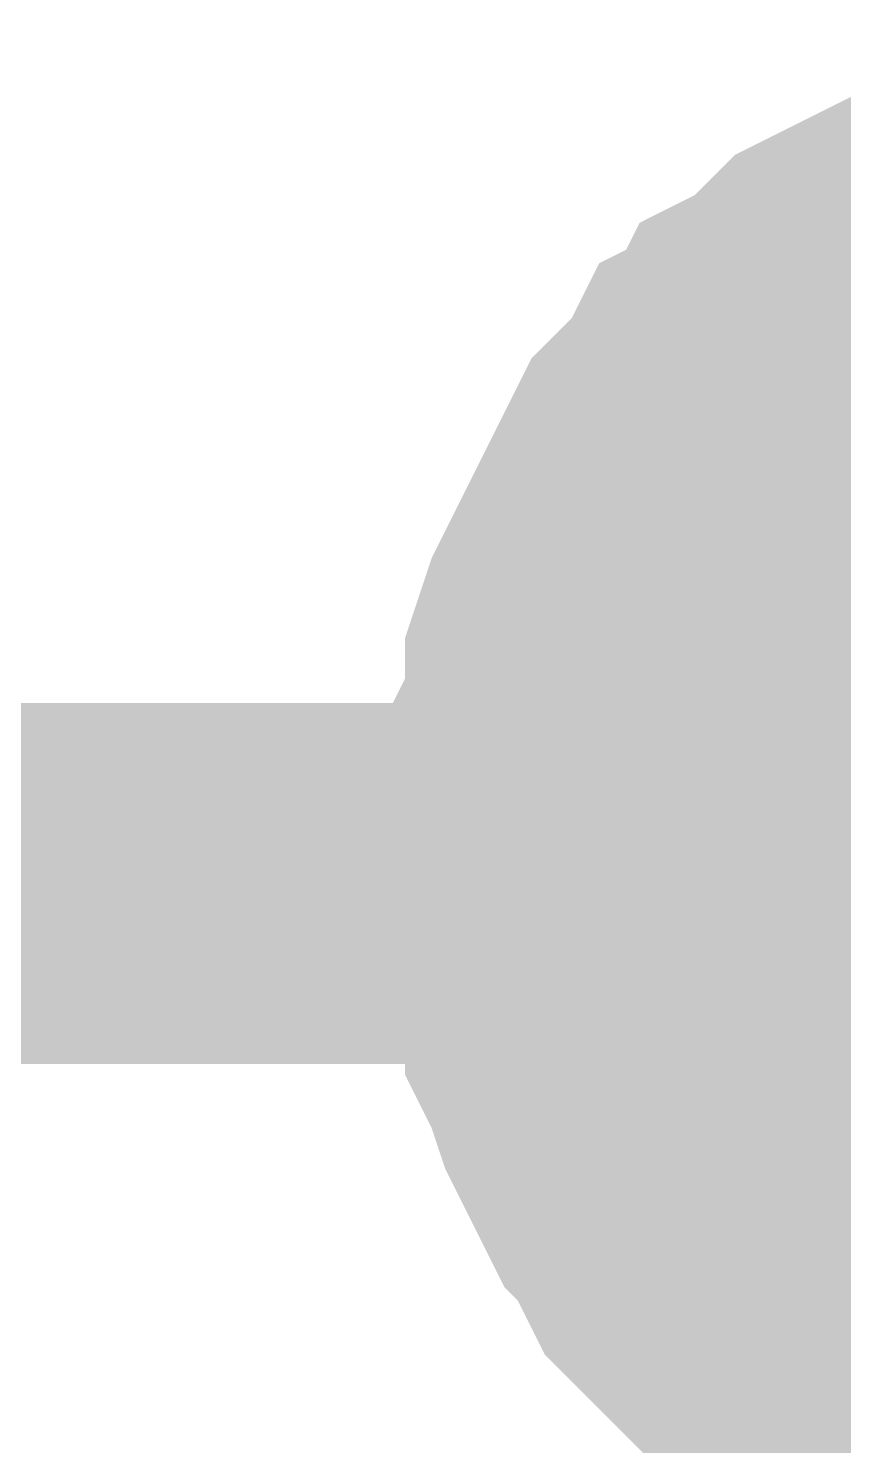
# Model space of a CAD drawing. Header units: millimetres. Extents: x 0 to 800, y 0 to 567.
# Drawn here: x 119.944 to 120.621, y 449.614 to 450.791 of the extents above; entities that cross this region are included whole.
import ezdxf

# ---------------------------------------------------------------- set-up
doc = ezdxf.new("R2010")
doc.units = ezdxf.units.MM
doc.layers.add('Sheet', color=255, linetype='Continuous')

msp = doc.modelspace()

# ---------------------------------------------------------------- linework, layer by layer
at = {"layer": 'Sheet'}
for points, const_width in [([(120.3958, 450.1368), (120.3958, 450.1592), (120.3958, 450.1928), (120.407, 450.2152), (120.407, 450.2376), (120.407, 450.26), (120.4182, 450.2936), (120.4294, 450.316), (120.4406, 450.3384), (120.4518, 450.3608), (120.463, 450.3832), (120.4742, 450.4056), (120.4854, 450.428), (120.4966, 450.4392), (120.519, 450.4616), (120.5302, 450.484), (120.5526, 450.4952), (120.5638, 450.5176), (120.5862, 450.5288), (120.6086, 450.5512), (120.6198, 450.5624), (120.6422, 450.5736), (120.6646, 450.5848), (120.687, 450.596), (120.7094, 450.6072), (120.7318, 450.6184), (120.7542, 450.6296), (120.7878, 450.6408)], 0.2997), ([(120.3958, 450.1368), (120.3958, 450.1592), (120.3958, 450.1928), (120.407, 450.2152), (120.407, 450.2376), (120.407, 450.26), (120.4182, 450.2936), (120.4294, 450.316), (120.4406, 450.3384), (120.4518, 450.3608), (120.463, 450.3832), (120.4742, 450.4056), (120.4854, 450.428), (120.4966, 450.4392), (120.519, 450.4616), (120.5302, 450.484), (120.5526, 450.4952), (120.5638, 450.5176), (120.5862, 450.5288), (120.6086, 450.5512), (120.6198, 450.5624), (120.6422, 450.5736), (120.6646, 450.5848), (120.687, 450.596), (120.7094, 450.6072), (120.7318, 450.6184), (120.7542, 450.6296), (120.7878, 450.6408)], 0.2997), ([(120.3958, 450.1368), (120.3958, 450.1592), (120.3958, 450.1928), (120.407, 450.2152), (120.407, 450.2376), (120.407, 450.26), (120.4182, 450.2936), (120.4294, 450.316), (120.4406, 450.3384), (120.4518, 450.3608), (120.463, 450.3832), (120.4742, 450.4056), (120.4854, 450.428), (120.4966, 450.4392), (120.519, 450.4616), (120.5302, 450.484), (120.5526, 450.4952), (120.5638, 450.5176), (120.5862, 450.5288), (120.6086, 450.5512), (120.6198, 450.5624), (120.6422, 450.5736), (120.6646, 450.5848), (120.687, 450.596), (120.7094, 450.6072), (120.7318, 450.6184), (120.7542, 450.6296), (120.7878, 450.6408)], 0.2997), ([(120.3958, 450.1368), (120.3958, 450.1592), (120.3958, 450.1928), (120.407, 450.2152), (120.407, 450.2376), (120.407, 450.26), (120.4182, 450.2936), (120.4294, 450.316), (120.4406, 450.3384), (120.4518, 450.3608), (120.463, 450.3832), (120.4742, 450.4056), (120.4854, 450.428), (120.4966, 450.4392), (120.519, 450.4616), (120.5302, 450.484), (120.5526, 450.4952), (120.5638, 450.5176), (120.5862, 450.5288), (120.6086, 450.5512), (120.6198, 450.5624), (120.6422, 450.5736), (120.6646, 450.5848), (120.687, 450.596), (120.7094, 450.6072), (120.7318, 450.6184), (120.7542, 450.6296), (120.7878, 450.6408)], 0.2997), ([(120.3958, 450.1368), (120.3958, 450.1592), (120.3958, 450.1928), (120.407, 450.2152), (120.407, 450.2376), (120.407, 450.26), (120.4182, 450.2936), (120.4294, 450.316), (120.4406, 450.3384), (120.4518, 450.3608), (120.463, 450.3832), (120.4742, 450.4056), (120.4854, 450.428), (120.4966, 450.4392), (120.519, 450.4616), (120.5302, 450.484), (120.5526, 450.4952), (120.5638, 450.5176), (120.5862, 450.5288), (120.6086, 450.5512), (120.6198, 450.5624), (120.6422, 450.5736), (120.6646, 450.5848), (120.687, 450.596), (120.7094, 450.6072), (120.7318, 450.6184), (120.7542, 450.6296), (120.7878, 450.6408)], 0.2997), ([(120.3958, 450.1368), (120.3958, 450.1592), (120.3958, 450.1928), (120.407, 450.2152), (120.407, 450.2376), (120.407, 450.26), (120.4182, 450.2936), (120.4294, 450.316), (120.4406, 450.3384), (120.4518, 450.3608), (120.463, 450.3832), (120.4742, 450.4056), (120.4854, 450.428), (120.4966, 450.4392), (120.519, 450.4616), (120.5302, 450.484), (120.5526, 450.4952), (120.5638, 450.5176), (120.5862, 450.5288), (120.6086, 450.5512), (120.6198, 450.5624), (120.6422, 450.5736), (120.6646, 450.5848), (120.687, 450.596), (120.7094, 450.6072), (120.7318, 450.6184), (120.7542, 450.6296), (120.7878, 450.6408)], 0.2997), ([(120.3958, 450.0808), (120.3958, 450.1032), (120.3958, 450.1368), (120.407, 450.1592), (120.407, 450.1816), (120.407, 450.204), (120.4182, 450.2264), (120.4294, 450.26), (120.4406, 450.2824), (120.4518, 450.3048), (120.463, 450.3272), (120.4742, 450.3384), (120.4854, 450.3608), (120.4966, 450.3832), (120.519, 450.4056), (120.5302, 450.4168), (120.5526, 450.4392), (120.5638, 450.4504), (120.5862, 450.4728), (120.6086, 450.484), (120.6198, 450.4952), (120.6422, 450.5176), (120.6646, 450.5288), (120.687, 450.54), (120.7094, 450.54), (120.7318, 450.5512), (120.7542, 450.5624), (120.7878, 450.5736)], 0.2997), ([(120.3958, 450.0808), (120.3958, 450.1032), (120.3958, 450.1368), (120.407, 450.1592), (120.407, 450.1816), (120.407, 450.204), (120.4182, 450.2264), (120.4294, 450.26), (120.4406, 450.2824), (120.4518, 450.3048), (120.463, 450.3272), (120.4742, 450.3384), (120.4854, 450.3608), (120.4966, 450.3832), (120.519, 450.4056), (120.5302, 450.4168), (120.5526, 450.4392), (120.5638, 450.4504), (120.5862, 450.4728), (120.6086, 450.484), (120.6198, 450.4952), (120.6422, 450.5176), (120.6646, 450.5288), (120.687, 450.54), (120.7094, 450.54), (120.7318, 450.5512), (120.7542, 450.5624), (120.7878, 450.5736)], 0.2997), ([(120.3958, 450.0808), (120.3958, 450.1032), (120.3958, 450.1368), (120.407, 450.1592), (120.407, 450.1816), (120.407, 450.204), (120.4182, 450.2264), (120.4294, 450.26), (120.4406, 450.2824), (120.4518, 450.3048), (120.463, 450.3272), (120.4742, 450.3384), (120.4854, 450.3608), (120.4966, 450.3832), (120.519, 450.4056), (120.5302, 450.4168), (120.5526, 450.4392), (120.5638, 450.4504), (120.5862, 450.4728), (120.6086, 450.484), (120.6198, 450.4952), (120.6422, 450.5176), (120.6646, 450.5288), (120.687, 450.54), (120.7094, 450.54), (120.7318, 450.5512), (120.7542, 450.5624), (120.7878, 450.5736)], 0.2997), ([(120.3958, 450.0808), (120.3958, 450.1032), (120.3958, 450.1368), (120.407, 450.1592), (120.407, 450.1816), (120.407, 450.204), (120.4182, 450.2264), (120.4294, 450.26), (120.4406, 450.2824), (120.4518, 450.3048), (120.463, 450.3272), (120.4742, 450.3384), (120.4854, 450.3608), (120.4966, 450.3832), (120.519, 450.4056), (120.5302, 450.4168), (120.5526, 450.4392), (120.5638, 450.4504), (120.5862, 450.4728), (120.6086, 450.484), (120.6198, 450.4952), (120.6422, 450.5176), (120.6646, 450.5288), (120.687, 450.54), (120.7094, 450.54), (120.7318, 450.5512), (120.7542, 450.5624), (120.7878, 450.5736)], 0.2997), ([(120.3958, 450.1368), (120.3958, 450.1592), (120.3958, 450.1928), (120.407, 450.2152), (120.407, 450.2376), (120.407, 450.26), (120.4182, 450.2936), (120.4294, 450.316), (120.4406, 450.3384), (120.4518, 450.3608), (120.463, 450.3832), (120.4742, 450.4056), (120.4854, 450.428), (120.4966, 450.4392), (120.519, 450.4616), (120.5302, 450.484), (120.5526, 450.4952), (120.5638, 450.5176), (120.5862, 450.5288), (120.6086, 450.5512), (120.6198, 450.5624), (120.6422, 450.5736), (120.6646, 450.5848), (120.687, 450.596)], 0.0991), ([(120.3958, 450.1368), (120.3958, 450.1592), (120.3958, 450.1928), (120.407, 450.2152), (120.407, 450.2376), (120.407, 450.26), (120.4182, 450.2936), (120.4294, 450.316), (120.4406, 450.3384), (120.4518, 450.3608), (120.463, 450.3832), (120.4742, 450.4056), (120.4854, 450.428), (120.4966, 450.4392), (120.519, 450.4616), (120.5302, 450.484), (120.5526, 450.4952), (120.5638, 450.5176), (120.5862, 450.5288), (120.6086, 450.5512), (120.6198, 450.5624), (120.6422, 450.5736), (120.6646, 450.5848), (120.687, 450.596)], 0.0991), ([(120.3958, 450.1368), (120.3958, 450.1592), (120.3958, 450.1928), (120.407, 450.2152), (120.407, 450.2376), (120.407, 450.26), (120.4182, 450.2936), (120.4294, 450.316), (120.4406, 450.3384), (120.4518, 450.3608), (120.463, 450.3832), (120.4742, 450.4056), (120.4854, 450.428), (120.4966, 450.4392), (120.519, 450.4616), (120.5302, 450.484), (120.5526, 450.4952), (120.5638, 450.5176), (120.5862, 450.5288), (120.6086, 450.5512), (120.6198, 450.5624), (120.6422, 450.5736), (120.6646, 450.5848), (120.687, 450.596)], 0.0991), ([(120.3958, 450.1368), (120.3958, 450.1592), (120.3958, 450.1928), (120.407, 450.2152), (120.407, 450.2376), (120.407, 450.26), (120.4182, 450.2936), (120.4294, 450.316), (120.4406, 450.3384), (120.4518, 450.3608), (120.463, 450.3832), (120.4742, 450.4056), (120.4854, 450.428), (120.4966, 450.4392), (120.519, 450.4616), (120.5302, 450.484), (120.5526, 450.4952), (120.5638, 450.5176), (120.5862, 450.5288), (120.6086, 450.5512), (120.6198, 450.5624), (120.6422, 450.5736), (120.6646, 450.5848), (120.687, 450.596)], 0.0991), ([(120.3958, 450.1368), (120.3958, 450.1592), (120.3958, 450.1928), (120.407, 450.2152), (120.407, 450.2376), (120.407, 450.26), (120.4182, 450.2936), (120.4294, 450.316), (120.4406, 450.3384), (120.4518, 450.3608), (120.463, 450.3832), (120.4742, 450.4056), (120.4854, 450.428), (120.4966, 450.4392), (120.519, 450.4616), (120.5302, 450.484), (120.5526, 450.4952), (120.5638, 450.5176), (120.5862, 450.5288), (120.6086, 450.5512), (120.6198, 450.5624), (120.6422, 450.5736), (120.6646, 450.5848), (120.687, 450.596)], 0.0991), ([(120.3958, 450.1368), (120.3958, 450.1592), (120.3958, 450.1928), (120.407, 450.2152), (120.407, 450.2376), (120.407, 450.26), (120.4182, 450.2936), (120.4294, 450.316), (120.4406, 450.3384), (120.4518, 450.3608), (120.463, 450.3832), (120.4742, 450.4056), (120.4854, 450.428), (120.4966, 450.4392), (120.519, 450.4616), (120.5302, 450.484), (120.5526, 450.4952), (120.5638, 450.5176), (120.5862, 450.5288), (120.6086, 450.5512), (120.6198, 450.5624), (120.6422, 450.5736), (120.6646, 450.5848), (120.687, 450.596)], 0.0991), ([(120.3958, 450.0808), (120.3958, 450.1032), (120.3958, 450.1368), (120.407, 450.1592), (120.407, 450.1816), (120.407, 450.204), (120.4182, 450.2264), (120.4294, 450.26), (120.4406, 450.2824), (120.4518, 450.3048), (120.463, 450.3272), (120.4742, 450.3384), (120.4854, 450.3608), (120.4966, 450.3832), (120.519, 450.4056), (120.5302, 450.4168), (120.5526, 450.4392), (120.5638, 450.4504), (120.5862, 450.4728), (120.6086, 450.484), (120.6198, 450.4952), (120.6422, 450.5176), (120.6646, 450.5288), (120.687, 450.54)], 0.0991), ([(120.3958, 450.0808), (120.3958, 450.1032), (120.3958, 450.1368), (120.407, 450.1592), (120.407, 450.1816), (120.407, 450.204), (120.4182, 450.2264), (120.4294, 450.26), (120.4406, 450.2824), (120.4518, 450.3048), (120.463, 450.3272), (120.4742, 450.3384), (120.4854, 450.3608), (120.4966, 450.3832), (120.519, 450.4056), (120.5302, 450.4168), (120.5526, 450.4392), (120.5638, 450.4504), (120.5862, 450.4728), (120.6086, 450.484), (120.6198, 450.4952), (120.6422, 450.5176), (120.6646, 450.5288), (120.687, 450.54)], 0.0991), ([(120.3958, 450.0808), (120.3958, 450.1032), (120.3958, 450.1368), (120.407, 450.1592), (120.407, 450.1816), (120.407, 450.204), (120.4182, 450.2264), (120.4294, 450.26), (120.4406, 450.2824), (120.4518, 450.3048), (120.463, 450.3272), (120.4742, 450.3384), (120.4854, 450.3608), (120.4966, 450.3832), (120.519, 450.4056), (120.5302, 450.4168), (120.5526, 450.4392), (120.5638, 450.4504), (120.5862, 450.4728), (120.6086, 450.484), (120.6198, 450.4952), (120.6422, 450.5176), (120.6646, 450.5288), (120.687, 450.54)], 0.0991), ([(120.3958, 450.0808), (120.3958, 450.1032), (120.3958, 450.1368), (120.407, 450.1592), (120.407, 450.1816), (120.407, 450.204), (120.4182, 450.2264), (120.4294, 450.26), (120.4406, 450.2824), (120.4518, 450.3048), (120.463, 450.3272), (120.4742, 450.3384), (120.4854, 450.3608), (120.4966, 450.3832), (120.519, 450.4056), (120.5302, 450.4168), (120.5526, 450.4392), (120.5638, 450.4504), (120.5862, 450.4728), (120.6086, 450.484), (120.6198, 450.4952), (120.6422, 450.5176), (120.6646, 450.5288), (120.687, 450.54)], 0.0991), ([(120.911, 450.1368), (120.911, 450.0808), (109.2298, 450.0808)], 0.2997), ([(120.7878, 449.644), (120.7542, 449.6552), (120.7318, 449.6664), (120.7094, 449.6776), (120.687, 449.6776), (120.6646, 449.6888), (120.6422, 449.7), (120.6198, 449.7224), (120.6086, 449.7336), (120.5862, 449.7448), (120.5638, 449.7672), (120.5526, 449.7784), (120.5302, 449.8008), (120.519, 449.812), (120.4966, 449.8344), (120.4854, 449.8568), (120.4742, 449.8792), (120.463, 449.8904), (120.4518, 449.9128), (120.4406, 449.9352), (120.4294, 449.9576), (120.4182, 449.9912), (120.407, 450.0136), (120.407, 450.036), (120.407, 450.0584), (120.3958, 450.0808), (120.3958, 450.1144), (120.3958, 450.1368)], 0.2997), ([(120.3958, 450.1368), (120.3958, 450.1368)], 0.2997), ([(120.7878, 449.644), (120.7542, 449.6552), (120.7318, 449.6664), (120.7094, 449.6776), (120.687, 449.6776), (120.6646, 449.6888), (120.6422, 449.7), (120.6198, 449.7224), (120.6086, 449.7336), (120.5862, 449.7448), (120.5638, 449.7672), (120.5526, 449.7784), (120.5302, 449.8008), (120.519, 449.812), (120.4966, 449.8344), (120.4854, 449.8568), (120.4742, 449.8792), (120.463, 449.8904), (120.4518, 449.9128), (120.4406, 449.9352), (120.4294, 449.9576), (120.4182, 449.9912), (120.407, 450.0136), (120.407, 450.036), (120.407, 450.0584), (120.3958, 450.0808), (120.3958, 450.1144), (120.3958, 450.1368)], 0.2997), ([(120.3958, 450.1368), (120.3958, 450.1368)], 0.2997), ([(120.7878, 449.644), (120.7542, 449.6552), (120.7318, 449.6664), (120.7094, 449.6776), (120.687, 449.6776), (120.6646, 449.6888), (120.6422, 449.7), (120.6198, 449.7224), (120.6086, 449.7336), (120.5862, 449.7448), (120.5638, 449.7672), (120.5526, 449.7784), (120.5302, 449.8008), (120.519, 449.812), (120.4966, 449.8344), (120.4854, 449.8568), (120.4742, 449.8792), (120.463, 449.8904), (120.4518, 449.9128), (120.4406, 449.9352), (120.4294, 449.9576), (120.4182, 449.9912), (120.407, 450.0136), (120.407, 450.036), (120.407, 450.0584), (120.3958, 450.0808), (120.3958, 450.1144), (120.3958, 450.1368)], 0.2997), ([(120.3958, 450.1368), (120.3958, 450.1368)], 0.2997), ([(120.7878, 449.644), (120.7542, 449.6552), (120.7318, 449.6664), (120.7094, 449.6776), (120.687, 449.6776), (120.6646, 449.6888), (120.6422, 449.7), (120.6198, 449.7224), (120.6086, 449.7336), (120.5862, 449.7448), (120.5638, 449.7672), (120.5526, 449.7784), (120.5302, 449.8008), (120.519, 449.812), (120.4966, 449.8344), (120.4854, 449.8568), (120.4742, 449.8792), (120.463, 449.8904), (120.4518, 449.9128), (120.4406, 449.9352), (120.4294, 449.9576), (120.4182, 449.9912), (120.407, 450.0136), (120.407, 450.036), (120.407, 450.0584), (120.3958, 450.0808), (120.3958, 450.1144), (120.3958, 450.1368)], 0.2997), ([(120.3958, 450.1368), (120.3958, 450.1368)], 0.2997), ([(120.7878, 449.644), (120.7542, 449.6552), (120.7318, 449.6664), (120.7094, 449.6776), (120.687, 449.6776), (120.6646, 449.6888), (120.6422, 449.7), (120.6198, 449.7224), (120.6086, 449.7336), (120.5862, 449.7448), (120.5638, 449.7672), (120.5526, 449.7784), (120.5302, 449.8008), (120.519, 449.812), (120.4966, 449.8344), (120.4854, 449.8568), (120.4742, 449.8792), (120.463, 449.8904), (120.4518, 449.9128), (120.4406, 449.9352), (120.4294, 449.9576), (120.4182, 449.9912), (120.407, 450.0136), (120.407, 450.036), (120.407, 450.0584), (120.3958, 450.0808), (120.3958, 450.1144), (120.3958, 450.1368)], 0.2997), ([(120.3958, 450.1368), (120.3958, 450.1368)], 0.2997), ([(120.7878, 449.644), (120.7542, 449.6552), (120.7318, 449.6664), (120.7094, 449.6776), (120.687, 449.6776), (120.6646, 449.6888), (120.6422, 449.7), (120.6198, 449.7224), (120.6086, 449.7336), (120.5862, 449.7448), (120.5638, 449.7672), (120.5526, 449.7784), (120.5302, 449.8008), (120.519, 449.812), (120.4966, 449.8344), (120.4854, 449.8568), (120.4742, 449.8792), (120.463, 449.8904), (120.4518, 449.9128), (120.4406, 449.9352), (120.4294, 449.9576), (120.4182, 449.9912), (120.407, 450.0136), (120.407, 450.036), (120.407, 450.0584), (120.3958, 450.0808), (120.3958, 450.1144), (120.3958, 450.1368)], 0.2997), ([(120.3958, 450.1368), (120.3958, 450.1368)], 0.2997), ([(120.7878, 449.588), (120.7542, 449.5992), (120.7318, 449.6104), (120.7094, 449.6216), (120.687, 449.6216), (120.6646, 449.6328), (120.6422, 449.644), (120.6198, 449.6664), (120.6086, 449.6776), (120.5862, 449.6888), (120.5638, 449.7112), (120.5526, 449.7224), (120.5302, 449.7448), (120.519, 449.756), (120.4966, 449.7784), (120.4854, 449.8008), (120.4742, 449.8232), (120.463, 449.8344), (120.4518, 449.8568), (120.4406, 449.8792), (120.4294, 449.9016), (120.4182, 449.9352), (120.407, 449.9576), (120.407, 449.98), (120.407, 450.0024), (120.3958, 450.0248), (120.3958, 450.0584), (120.3958, 450.0808)], 0.2997), ([(120.3958, 450.0808), (120.3958, 450.0808)], 0.2997), ([(120.7878, 449.588), (120.7542, 449.5992), (120.7318, 449.6104), (120.7094, 449.6216), (120.687, 449.6216), (120.6646, 449.6328), (120.6422, 449.644), (120.6198, 449.6664), (120.6086, 449.6776), (120.5862, 449.6888), (120.5638, 449.7112), (120.5526, 449.7224), (120.5302, 449.7448), (120.519, 449.756), (120.4966, 449.7784), (120.4854, 449.8008), (120.4742, 449.8232), (120.463, 449.8344), (120.4518, 449.8568), (120.4406, 449.8792), (120.4294, 449.9016), (120.4182, 449.9352), (120.407, 449.9576), (120.407, 449.98), (120.407, 450.0024), (120.3958, 450.0248), (120.3958, 450.0584), (120.3958, 450.0808)], 0.2997), ([(120.3958, 450.0808), (120.3958, 450.0808)], 0.2997), ([(120.7878, 449.588), (120.7542, 449.5992), (120.7318, 449.6104), (120.7094, 449.6216), (120.687, 449.6216), (120.6646, 449.6328), (120.6422, 449.644), (120.6198, 449.6664), (120.6086, 449.6776), (120.5862, 449.6888), (120.5638, 449.7112), (120.5526, 449.7224), (120.5302, 449.7448), (120.519, 449.756), (120.4966, 449.7784), (120.4854, 449.8008), (120.4742, 449.8232), (120.463, 449.8344), (120.4518, 449.8568), (120.4406, 449.8792), (120.4294, 449.9016), (120.4182, 449.9352), (120.407, 449.9576), (120.407, 449.98), (120.407, 450.0024), (120.3958, 450.0248), (120.3958, 450.0584), (120.3958, 450.0808)], 0.2997), ([(120.3958, 450.0808), (120.3958, 450.0808)], 0.2997), ([(120.7878, 449.588), (120.7542, 449.5992), (120.7318, 449.6104), (120.7094, 449.6216), (120.687, 449.6216), (120.6646, 449.6328), (120.6422, 449.644), (120.6198, 449.6664), (120.6086, 449.6776), (120.5862, 449.6888), (120.5638, 449.7112), (120.5526, 449.7224), (120.5302, 449.7448), (120.519, 449.756), (120.4966, 449.7784), (120.4854, 449.8008), (120.4742, 449.8232), (120.463, 449.8344), (120.4518, 449.8568), (120.4406, 449.8792), (120.4294, 449.9016), (120.4182, 449.9352), (120.407, 449.9576), (120.407, 449.98), (120.407, 450.0024), (120.3958, 450.0248), (120.3958, 450.0584), (120.3958, 450.0808)], 0.2997), ([(120.3958, 450.0808), (120.3958, 450.0808)], 0.2997), ([(120.687, 449.6776), (120.6646, 449.6888), (120.6422, 449.7), (120.6198, 449.7224), (120.6086, 449.7336), (120.5862, 449.7448), (120.5638, 449.7672), (120.5526, 449.7784), (120.5302, 449.8008), (120.519, 449.812), (120.4966, 449.8344), (120.4854, 449.8568), (120.4742, 449.8792), (120.463, 449.8904), (120.4518, 449.9128), (120.4406, 449.9352), (120.4294, 449.9576), (120.4182, 449.9912), (120.407, 450.0136), (120.407, 450.036), (120.407, 450.0584), (120.3958, 450.0808), (120.3958, 450.1144), (120.3958, 450.1368)], 0.0991), ([(120.3958, 450.1368), (120.3958, 450.1368)], 0.0991), ([(120.687, 449.6776), (120.6646, 449.6888), (120.6422, 449.7), (120.6198, 449.7224), (120.6086, 449.7336), (120.5862, 449.7448), (120.5638, 449.7672), (120.5526, 449.7784), (120.5302, 449.8008), (120.519, 449.812), (120.4966, 449.8344), (120.4854, 449.8568), (120.4742, 449.8792), (120.463, 449.8904), (120.4518, 449.9128), (120.4406, 449.9352), (120.4294, 449.9576), (120.4182, 449.9912), (120.407, 450.0136), (120.407, 450.036), (120.407, 450.0584), (120.3958, 450.0808), (120.3958, 450.1144), (120.3958, 450.1368)], 0.0991), ([(120.3958, 450.1368), (120.3958, 450.1368)], 0.0991), ([(120.687, 449.6776), (120.6646, 449.6888), (120.6422, 449.7), (120.6198, 449.7224), (120.6086, 449.7336), (120.5862, 449.7448), (120.5638, 449.7672), (120.5526, 449.7784), (120.5302, 449.8008), (120.519, 449.812), (120.4966, 449.8344), (120.4854, 449.8568), (120.4742, 449.8792), (120.463, 449.8904), (120.4518, 449.9128), (120.4406, 449.9352), (120.4294, 449.9576), (120.4182, 449.9912), (120.407, 450.0136), (120.407, 450.036), (120.407, 450.0584), (120.3958, 450.0808), (120.3958, 450.1144), (120.3958, 450.1368)], 0.0991), ([(120.3958, 450.1368), (120.3958, 450.1368)], 0.0991), ([(120.687, 449.6776), (120.6646, 449.6888), (120.6422, 449.7), (120.6198, 449.7224), (120.6086, 449.7336), (120.5862, 449.7448), (120.5638, 449.7672), (120.5526, 449.7784), (120.5302, 449.8008), (120.519, 449.812), (120.4966, 449.8344), (120.4854, 449.8568), (120.4742, 449.8792), (120.463, 449.8904), (120.4518, 449.9128), (120.4406, 449.9352), (120.4294, 449.9576), (120.4182, 449.9912), (120.407, 450.0136), (120.407, 450.036), (120.407, 450.0584), (120.3958, 450.0808), (120.3958, 450.1144), (120.3958, 450.1368)], 0.0991), ([(120.3958, 450.1368), (120.3958, 450.1368)], 0.0991), ([(120.687, 449.6776), (120.6646, 449.6888), (120.6422, 449.7), (120.6198, 449.7224), (120.6086, 449.7336), (120.5862, 449.7448), (120.5638, 449.7672), (120.5526, 449.7784), (120.5302, 449.8008), (120.519, 449.812), (120.4966, 449.8344), (120.4854, 449.8568), (120.4742, 449.8792), (120.463, 449.8904), (120.4518, 449.9128), (120.4406, 449.9352), (120.4294, 449.9576), (120.4182, 449.9912), (120.407, 450.0136), (120.407, 450.036), (120.407, 450.0584), (120.3958, 450.0808), (120.3958, 450.1144), (120.3958, 450.1368)], 0.0991), ([(120.3958, 450.1368), (120.3958, 450.1368)], 0.0991), ([(120.687, 449.6776), (120.6646, 449.6888), (120.6422, 449.7), (120.6198, 449.7224), (120.6086, 449.7336), (120.5862, 449.7448), (120.5638, 449.7672), (120.5526, 449.7784), (120.5302, 449.8008), (120.519, 449.812), (120.4966, 449.8344), (120.4854, 449.8568), (120.4742, 449.8792), (120.463, 449.8904), (120.4518, 449.9128), (120.4406, 449.9352), (120.4294, 449.9576), (120.4182, 449.9912), (120.407, 450.0136), (120.407, 450.036), (120.407, 450.0584), (120.3958, 450.0808), (120.3958, 450.1144), (120.3958, 450.1368)], 0.0991), ([(120.3958, 450.1368), (120.3958, 450.1368)], 0.0991), ([(120.687, 449.6216), (120.6646, 449.6328), (120.6422, 449.644), (120.6198, 449.6664), (120.6086, 449.6776), (120.5862, 449.6888), (120.5638, 449.7112), (120.5526, 449.7224), (120.5302, 449.7448), (120.519, 449.756), (120.4966, 449.7784), (120.4854, 449.8008), (120.4742, 449.8232), (120.463, 449.8344), (120.4518, 449.8568), (120.4406, 449.8792), (120.4294, 449.9016), (120.4182, 449.9352), (120.407, 449.9576), (120.407, 449.98), (120.407, 450.0024), (120.3958, 450.0248), (120.3958, 450.0584), (120.3958, 450.0808)], 0.0991), ([(120.3958, 450.0808), (120.3958, 450.0808)], 0.0991), ([(120.687, 449.6216), (120.6646, 449.6328), (120.6422, 449.644), (120.6198, 449.6664), (120.6086, 449.6776), (120.5862, 449.6888), (120.5638, 449.7112), (120.5526, 449.7224), (120.5302, 449.7448), (120.519, 449.756), (120.4966, 449.7784), (120.4854, 449.8008), (120.4742, 449.8232), (120.463, 449.8344), (120.4518, 449.8568), (120.4406, 449.8792), (120.4294, 449.9016), (120.4182, 449.9352), (120.407, 449.9576), (120.407, 449.98), (120.407, 450.0024), (120.3958, 450.0248), (120.3958, 450.0584), (120.3958, 450.0808)], 0.0991), ([(120.3958, 450.0808), (120.3958, 450.0808)], 0.0991), ([(120.687, 449.6216), (120.6646, 449.6328), (120.6422, 449.644), (120.6198, 449.6664), (120.6086, 449.6776), (120.5862, 449.6888), (120.5638, 449.7112), (120.5526, 449.7224), (120.5302, 449.7448), (120.519, 449.756), (120.4966, 449.7784), (120.4854, 449.8008), (120.4742, 449.8232), (120.463, 449.8344), (120.4518, 449.8568), (120.4406, 449.8792), (120.4294, 449.9016), (120.4182, 449.9352), (120.407, 449.9576), (120.407, 449.98), (120.407, 450.0024), (120.3958, 450.0248), (120.3958, 450.0584), (120.3958, 450.0808)], 0.0991), ([(120.3958, 450.0808), (120.3958, 450.0808)], 0.0991), ([(120.687, 449.6216), (120.6646, 449.6328), (120.6422, 449.644), (120.6198, 449.6664), (120.6086, 449.6776), (120.5862, 449.6888), (120.5638, 449.7112), (120.5526, 449.7224), (120.5302, 449.7448), (120.519, 449.756), (120.4966, 449.7784), (120.4854, 449.8008), (120.4742, 449.8232), (120.463, 449.8344), (120.4518, 449.8568), (120.4406, 449.8792), (120.4294, 449.9016), (120.4182, 449.9352), (120.407, 449.9576), (120.407, 449.98), (120.407, 450.0024), (120.3958, 450.0248), (120.3958, 450.0584), (120.3958, 450.0808)], 0.0991), ([(120.3958, 450.0808), (120.3958, 450.0808)], 0.0991)]:
    msp.add_lwpolyline(points, dxfattribs=dict(at, const_width=const_width))
at = {"layer": 'Sheet', "const_width": 0.508}
for points in [[(120.65, 450.1504, 1), (121.158, 450.1504, 1)], [(120.65, 450.088, 1), (121.158, 450.088, 1)]]:
    msp.add_lwpolyline(points, format="xyb", close=True, dxfattribs=at)

doc.saveas('drawing.dxf')
